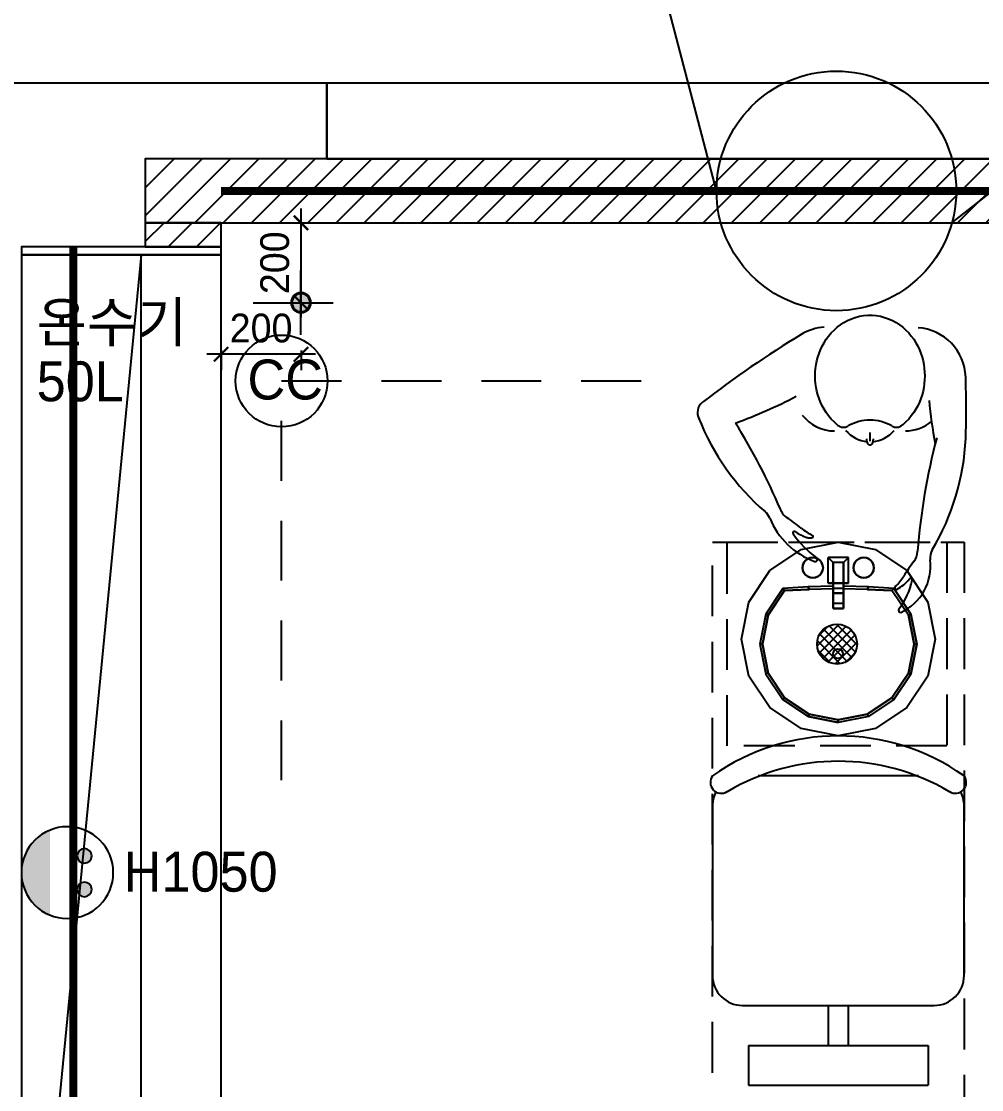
# Model space of a CAD drawing. Header units: millimetres. Extents: x 166504 to 219682, y 69800 to 112988.
# Drawn here: x 195938 to 198342, y 87714 to 90390 of the extents above; entities that cross this region are included whole.
import ezdxf
from ezdxf.enums import TextEntityAlignment as Align

# ---------------------------------------------------------------- set-up
doc = ezdxf.new("R2010")
doc.units = ezdxf.units.MM
doc.header["$LTSCALE"] = 100
doc.header["$PDMODE"] = 3
doc.linetypes.add('HID', pattern=[2.5, 1.5, -1])
doc.linetypes.add('HIDDENX2', pattern=[19.05, 12.7, -6.35])
doc.layers.get('DEFPOINTS').update_dxf_attribs({"color": 248})
for name, color, linetype in [('07-DIM WAL', 5, 'Continuous'), ('3.기호.계단선', 30, 'Continuous'), ('6FUR', 6, 'Continuous'), ('BLOCK', 6, 'Continuous'), ('C-WALL1', 2, 'Continuous'), ('C-WIN', 4, 'Continuous'), ('FUR1', 6, 'Continuous'), ('H', 7, 'Continuous'), ('RC-LIGHT', 7, 'Continuous'), ('WAL NEW', 3, 'Continuous'), ('설비', 140, 'Continuous')]:
    doc.layers.add(name, color=color, linetype=linetype)
doc.styles.add('YOURNAME', font='HY울릉도M.TTF')
doc.styles.add('코레일둥고', font='Korail_Round_Gothic_Medium.ttf')
doc.dimstyles.new('YOURNAME-40', dxfattribs={"dimscale": 40, "dimtxt": 1.8, "dimasz": 0.9, "dimexe": 1, "dimexo": 3, "dimgap": 0.7, "dimtad": 1, "dimdec": 0, "dimzin": 0, "dimdsep": 46, "dimtxsty": 'YOURNAME', "dimblk": 'ARCHTICK', "dimcen": 0, "dimclrd": 1, "dimclre": 1, "dimclrt": 7, "dimadec": 0, "dimazin": 0, "dimtfac": 1, "dimtdec": 0, "dimtix": 1, "dimtmove": 2, "dimatfit": 3, "dimldrblk": 'ARCHTICK', "dimfxl": 1, "dimtolj": 1, "dimtzin": 0, "dimarcsym": 0})

# ---------------------------------------------------------------- blocks, each defined once
blk = doc.blocks.new('VUDAUSEH')
at = {"layer": 'C-WALL1'}
for points in [[(165848.9, 112386.1), (164883.9, 112386.1), (164883.9, 108631.1)], [(165848.9, 112381.1), (165848.9, 112196.1), (165393.9, 112196.1), (165393.9, 111976.1), (165083.9, 111976.1), (165083.9, 108631.1), (164883.9, 108631.1), (165083.9, 108631.1)], [(165848.9, 112196.1), (165848.9, 112386.1)], [(165848.9, 112386.1), (165848.9, 112196.1)]]:
    blk.add_lwpolyline(points, dxfattribs=at)
at = {"layer": 'C-WIN'}
blk.add_lwpolyline([(165848.9, 112196.1), (169880.9, 112196.1), (169880.9, 112386.1), (165848.9, 112386.1)], close=True, dxfattribs=at)
blk = doc.blocks.new('CJSWJDHE')
at = {"layer": 'FUR1', "transparency": 33554687}
h = blk.add_hatch(dxfattribs=at)
h.set_pattern_fill('_USER', color=3, scale=50, angle=45, pattern_type=0)
h.set_pattern_definition([(45, (25800, 0), (-35.355339, 35.355339), [])])
h.paths.add_polyline_path([(196438.4, 89825.3), (196438.4, 89885.3), (196248.4, 89885.3), (196248.4, 89825.3)])
h.paths.add_polyline_path([(197703.7, 90185), (197973.1, 90185), (197973.1, 90038.1), (197703.7, 90038.1)], flags=9)
h = blk.add_hatch(dxfattribs=at)
h.set_pattern_fill('_USER', color=3, scale=50, angle=45, pattern_type=0)
h.set_pattern_definition([(45, (26160, 0), (-35.355339, 35.355339), [])])
h.paths.add_polyline_path([(196248.4, 89885.3), (201035.4, 89885.3), (201035.4, 90045.3), (196248.4, 90045.3)])
at = {"layer": '3.기호.계단선', "color": 8, "linetype": 'Continuous'}
for p, q in [((197930.8, 88825.5), (197985.3, 88879.9)), ((198030, 88829.1), (197979.2, 88879.9)), ((197935.6, 88807.9), (198002.4, 88874.7)), ((197935.6, 88852.8), (197957.1, 88874.2)), ((198004.7, 88787.1), (197936.8, 88854.9)), ((197945.2, 88795), (198015.5, 88865.3)), ((198017.3, 88796.9), (197947, 88867.2)), ((198025.9, 88810.8), (197960.6, 88876.1)), ((197988.1, 88781.1), (197931.1, 88838.1)), ((197958.4, 88785.7), (198024.9, 88852.3)), ((197975.8, 88780.7), (198029.7, 88834.6)), ((197963.6, 88783.3), (197933.6, 88813.3)), ((198004.7, 88787.1), (198024.1, 88806.5))]:
    blk.add_line(p, q, dxfattribs=at)
at = {"layer": '3.기호.계단선', "color": 8}
blk.add_circle((197980.2, 88830.3), 50, dxfattribs=at)
at = {"layer": 'BLOCK', "color": 8}
for p, q in [((197980.3, 89623.7), (197988.5, 89630)), ((197988.5, 89630), (197997.2, 89635.7)), ((197997.2, 89635.7), (198006.4, 89640.7)), ((198006.4, 89640.7), (198016, 89645.1)), ((198016, 89645.1), (198026, 89648.6)), ((198026, 89648.6), (198036.2, 89651.3)), ((198036.2, 89651.3), (198046.7, 89653.1)), ((198046.7, 89653.1), (198057.3, 89654)), ((198057.3, 89654), (198067.9, 89654)), ((198067.9, 89654), (198078.5, 89653.1)), ((198078.5, 89653.1), (198089, 89651.3)), ((198089, 89651.3), (198099.2, 89648.6)), ((198099.2, 89648.6), (198109.2, 89645.1)), ((198109.2, 89645.1), (198118.8, 89640.8)), ((198118.8, 89640.8), (198128, 89635.7)), ((198128, 89635.7), (198136.7, 89630)), ((198136.7, 89630), (198144.9, 89623.7)), ((197959.1, 89601.7), (197965.6, 89609.5)), ((197965.6, 89609.5), (197972.7, 89616.8)), ((197972.7, 89616.8), (197980.3, 89623.7)), ((198144.9, 89623.7), (198152.5, 89616.8)), ((198152.5, 89616.8), (198159.6, 89609.5)), ((198159.6, 89609.5), (198166.1, 89601.7)), ((197938.9, 89567.5), (197943, 89576.4)), ((197943, 89576.4), (197947.8, 89585.1)), ((197947.8, 89585.1), (197953.1, 89593.6)), ((197953.1, 89593.6), (197959.1, 89601.7)), ((198166.1, 89601.7), (198172.1, 89593.6)), ((198172.1, 89593.6), (198177.4, 89585.1)), ((198177.4, 89585.1), (198182.2, 89576.4)), ((198182.2, 89576.4), (198186.3, 89567.5)), ((197929.8, 89539.8), (197932.3, 89549.2)), ((197932.3, 89549.2), (197935.3, 89558.4)), ((197935.3, 89558.4), (197938.9, 89567.5)), ((198186.3, 89567.5), (198189.9, 89558.4)), ((198189.9, 89558.4), (198193, 89549.2)), ((198193, 89549.2), (198195.4, 89539.8)), ((197926.5, 89520.8), (197927.9, 89530.3)), ((197927.9, 89530.3), (197929.8, 89539.8)), ((198195.4, 89539.8), (198197.3, 89530.4)), ((198197.3, 89530.4), (198198.7, 89520.8)), ((197925.4, 89501.7), (197925.7, 89511.3)), ((197925.7, 89492.1), (197925.4, 89501.7)), ((197925.7, 89511.3), (197926.5, 89520.8)), ((198198.7, 89520.8), (198199.5, 89511.3)), ((198199.5, 89511.3), (198199.8, 89501.7)), ((198199.8, 89501.7), (198199.5, 89492.1)), ((197926.5, 89482.6), (197925.7, 89492.1)), ((197927.9, 89473.1), (197926.5, 89482.6)), ((197929.8, 89463.6), (197927.9, 89473.1)), ((198197.3, 89473.1), (198195.4, 89463.6)), ((198198.7, 89482.6), (198197.3, 89473.1)), ((198199.5, 89492.1), (198198.7, 89482.6)), ((197932.3, 89454.3), (197929.8, 89463.6)), ((197935.3, 89445), (197932.3, 89454.3)), ((197938.9, 89435.9), (197935.3, 89445)), ((198189.9, 89445), (198186.3, 89435.9)), ((198193, 89454.3), (198189.9, 89445)), ((198195.4, 89463.6), (198193, 89454.3)), ((197943, 89427), (197938.9, 89435.9)), ((197947.8, 89418.3), (197943, 89427)), ((197953.1, 89409.9), (197947.8, 89418.3)), ((198177.4, 89418.3), (198172.1, 89409.9)), ((198182.2, 89427), (198177.4, 89418.3)), ((198186.3, 89435.9), (198182.2, 89427)), ((197959.1, 89401.7), (197953.1, 89409.9)), ((197965.6, 89394), (197959.1, 89401.7)), ((197972.7, 89386.6), (197965.6, 89394)), ((198159.6, 89394), (198152.5, 89386.6)), ((198166.1, 89401.7), (198159.6, 89394)), ((198172.1, 89409.9), (198166.1, 89401.7)), ((197980.3, 89379.8), (197972.7, 89386.6)), ((197981.7, 89378.7), (197980.3, 89379.8)), ((198144.9, 89379.8), (198143.5, 89378.7)), ((198152.5, 89386.6), (198144.9, 89379.8)), ((198054.5, 89343.9), (198054.4, 89344.1)), ((198054.6, 89343), (198054.5, 89343.9)), ((198054.8, 89341.9), (198054.6, 89343)), ((198055, 89340.7), (198054.8, 89341.9)), ((198055.2, 89339.4), (198055, 89340.7)), ((198055.6, 89338), (198055.2, 89339.4)), ((198056, 89336.5), (198055.6, 89338)), ((198056.6, 89334.8), (198056, 89336.5)), ((198057.4, 89333), (198056.6, 89334.8)), ((198062.6, 89360), (198062.6, 89338.8)), ((198068.6, 89334.8), (198067.8, 89333)), ((198069.2, 89336.5), (198068.6, 89334.8)), ((198069.6, 89338), (198069.2, 89336.5)), ((198070, 89339.4), (198069.6, 89338)), ((198070.2, 89340.7), (198070, 89339.4)), ((198070.4, 89341.9), (198070.2, 89340.7)), ((198070.6, 89343), (198070.4, 89341.9)), ((198070.7, 89343.9), (198070.6, 89343)), ((198070.8, 89344.1), (198070.7, 89343.9)), ((198058.4, 89331.2), (198057.4, 89333)), ((198059.6, 89329.7), (198058.4, 89331.2)), ((198061, 89328.6), (198059.6, 89329.7)), ((198062.6, 89328.2), (198061, 89328.6)), ((198064.2, 89328.6), (198062.6, 89328.2)), ((198065.6, 89329.7), (198064.2, 89328.6)), ((198066.9, 89331.2), (198065.6, 89329.7)), ((198067.8, 89333), (198066.9, 89331.2)), ((197889.9, 89103.3), (197889.2, 89103.7)), ((197890.7, 89102.7), (197889.9, 89103.3)), ((197891.4, 89102.3), (197890.7, 89102.7)), ((197892.1, 89101.9), (197891.4, 89102.3)), ((197892.8, 89101.5), (197892.1, 89101.9)), ((197893.4, 89101.1), (197892.8, 89101.5)), ((197894, 89100.8), (197893.4, 89101.1)), ((197894.5, 89100.5), (197894, 89100.8)), ((197895.1, 89100.2), (197894.5, 89100.5)), ((197895.6, 89100), (197895.1, 89100.2)), ((197896.2, 89099.7), (197895.6, 89100)), ((197896.7, 89099.5), (197896.2, 89099.7)), ((197897.2, 89099.2), (197896.7, 89099.5)), ((197897.7, 89099), (197897.2, 89099.2)), ((197898.3, 89098.8), (197897.7, 89099)), ((197898.8, 89098.5), (197898.3, 89098.8)), ((197899.4, 89098.3), (197898.8, 89098.5)), ((197899.9, 89098.1), (197899.4, 89098.3)), ((197900.5, 89097.9), (197899.9, 89098.1)), ((197901.2, 89097.6), (197900.5, 89097.9)), ((197901.8, 89097.4), (197901.2, 89097.6)), ((197902.6, 89097.2), (197901.8, 89097.4)), ((197903.3, 89096.9), (197902.6, 89097.2)), ((197904.2, 89096.7), (197903.3, 89096.9)), ((197905.1, 89096.4), (197904.2, 89096.7)), ((197906.1, 89096.2), (197905.1, 89096.4)), ((197907.2, 89095.9), (197906.1, 89096.2)), ((197908.5, 89095.7), (197907.2, 89095.9)), ((197909.9, 89095.5), (197908.5, 89095.7)), ((197911.5, 89095.3), (197909.9, 89095.5)), ((197913.1, 89095.3), (197911.5, 89095.3)), ((197914.9, 89095.4), (197913.1, 89095.3)), ((197916.6, 89095.8), (197914.9, 89095.4)), ((197918.2, 89096.4), (197916.6, 89095.8)), ((197919.4, 89097.5), (197918.2, 89096.4)), ((197919.3, 89102.2), (197919.4, 89101.9)), ((197919.4, 89101.9), (197919.9, 89100.3)), ((197920, 89098.8), (197919.4, 89097.5)), ((197919.9, 89100.3), (197920, 89098.8))]:
    blk.add_line(p, q, dxfattribs=at)
for centre, radius, start, end in [((199243.9, 87371.1), 2612.4, 121.197, 127.778), ((197957, 89496.2), 128, 93.9136, 121.197), ((198174.3, 89494.9), 128, 1.7628, 86.0417), ((195691.1, 89418.5), 2612.4, 358.3846, 1.7629), ((197280.4, 90604.8), 1299.7, 290.061, 297.3885), ((197663.6, 89409.9), 32.8, 128.9519, 208.4815), ((199504.4, 89565.2), 1299.7, 185.496, 190.3366), ((198193.1, 89616.8), 601.2, 201.4551, 229.2778), ((197974, 89466.5), 102.4, 217.8125, 270), ((198062.6, 89283.3), 108, 59.6633, 120.3367), ((196352.7, 88532.9), 1615.8, 23.1617, 31.7843), ((197996.5, 89396.3), 23, 230.2128, 300.3372), ((198065.8, 89422.3), 85.7, 221.5632, 263.3252), ((198059.4, 89422.3), 85.7, 276.6748, 318.4368), ((198128.8, 89396.3), 23, 239.6628, 309.7872), ((198151.3, 89466.5), 102.4, 270, 309.8664), ((199792.6, 88936.8), 1615.8, 165.2949, 175.5251), ((197701.9, 89373.9), 601.2, 329.2453, 357.2321), ((197775.1, 89131.2), 39.4, 21.9488, 49.2771), ((197875.7, 89180.6), 39.4, 198.0061, 238.8089), ((197989.4, 89217.6), 191.6, 201.9493, 250.0868), ((197612.4, 88784.8), 436, 50.3468, 56.1486), ((197977.8, 89225.6), 136.5, 230.3476, 244.6614), ((197873.3, 89108.8), 3.84, 54.3595, 214.7007), ((198078.2, 89250.7), 253.1, 214.7018, 233.7393), ((197932.8, 89191.8), 98.3, 234.3595, 243.6911), ((197925.9, 89042.2), 5.11, 250.0864, 58.9876), ((198086.6, 89025.5), 127.7, 294.5802, 7.1254), ((198142.3, 89062.4), 39.4, 319.8789, 0.6815), ((198252.5, 89046.3), 39.4, 149.2451, 187.1255), ((198518.5, 88771.8), 436, 142.5382, 148.34), ((198031.2, 89072.3), 136.5, 314.0255, 328.3394), ((198084.6, 89054.7), 98.3, 297.8904, 321.4698), ((198002.8, 89023.2), 168.7, 321.6226, 348.7345), ((198164.6, 88991.1), 3.84, 349.9987, 141.4699), ((198128.4, 88971), 3.9, 125.7862, 305.7874), ((198139.6, 88915), 5.67, 143.2012, 271.2223)]:
    blk.add_arc(centre, radius, start, end, dxfattribs=at)
at = {"layer": 'FUR1', "color": 8}
for p, q in [((196238.4, 89805.3), (195938.4, 86710.3)), ((197811.9, 89014.3), (197890.6, 89066.9)), ((197890.6, 89066.9), (197983.4, 89085.3)), ((197983.4, 89085.3), (198076.2, 89066.9)), ((198076.2, 89066.9), (198154.8, 89014.3)), ((197901.5, 89039.5), (197906.8, 89043.6)), ((197906.8, 89043.6), (197901.5, 89039.5)), ((197901.5, 89039.5), (197906.8, 89043.6)), ((197906.8, 89043.6), (197901.5, 89039.5)), ((197906.8, 89043.6), (197913, 89046.2)), ((197913, 89046.2), (197906.8, 89043.6)), ((197906.8, 89043.6), (197913, 89046.2)), ((197913, 89046.2), (197906.8, 89043.6)), ((197906.8, 89043.6), (197906.8, 89043.6)), ((197906.8, 89043.6), (197906.8, 89043.6)), ((197913, 89046.2), (197919.6, 89047)), ((197919.6, 89047), (197913, 89046.2)), ((197913, 89046.2), (197919.6, 89047)), ((197919.6, 89047), (197913, 89046.2)), ((197913, 89046.2), (197913, 89046.2)), ((197913, 89046.2), (197913, 89046.2)), ((197919.6, 89047), (197919.6, 89047)), ((197919.6, 89047), (197926.1, 89046.2)), ((197919.6, 89047), (197919.6, 89047)), ((197926.1, 89046.2), (197919.6, 89047)), ((197919.6, 89047), (197926.1, 89046.2)), ((197926.1, 89046.2), (197919.6, 89047)), ((197926.1, 89046.2), (197926.1, 89046.2)), ((197926.1, 89046.2), (197932.3, 89043.6)), ((197926.1, 89046.2), (197926.1, 89046.2)), ((197932.3, 89043.6), (197926.1, 89046.2)), ((197926.1, 89046.2), (197932.3, 89043.6)), ((197932.3, 89043.6), (197926.1, 89046.2)), ((197932.3, 89043.6), (197932.3, 89043.6)), ((197932.3, 89043.6), (197937.6, 89039.5)), ((197932.3, 89043.6), (197932.3, 89043.6)), ((197937.6, 89039.5), (197932.3, 89043.6)), ((197932.3, 89043.6), (197937.6, 89039.5)), ((197937.6, 89039.5), (197932.3, 89043.6)), ((197970.6, 89034.3), (197957.8, 89047)), ((198008.9, 89047), (197957.8, 89047)), ((197957.8, 88983.2), (197957.8, 89047)), ((197970.6, 89034.3), (197957.8, 89047)), ((197996.1, 89034.3), (198008.9, 89047)), ((197996.1, 89034.3), (198008.9, 89047)), ((198008.9, 88983.2), (198008.9, 89047)), ((198029.1, 89039.5), (198034.5, 89043.6)), ((198034.5, 89043.6), (198029.1, 89039.5)), ((198029.1, 89039.5), (198034.5, 89043.6)), ((198034.5, 89043.6), (198029.1, 89039.5)), ((198034.5, 89043.6), (198040.6, 89046.2)), ((198040.6, 89046.2), (198034.5, 89043.6)), ((198034.5, 89043.6), (198040.6, 89046.2)), ((198040.6, 89046.2), (198034.5, 89043.6)), ((198034.5, 89043.6), (198034.5, 89043.6)), ((198034.5, 89043.6), (198034.5, 89043.6)), ((198040.6, 89046.2), (198047.2, 89047)), ((198047.2, 89047), (198040.6, 89046.2)), ((198040.6, 89046.2), (198047.2, 89047)), ((198047.2, 89047), (198040.6, 89046.2)), ((198040.6, 89046.2), (198040.6, 89046.2)), ((198040.6, 89046.2), (198040.6, 89046.2)), ((198047.2, 89047), (198047.2, 89047)), ((198047.2, 89047), (198053.8, 89046.2)), ((198047.2, 89047), (198047.2, 89047)), ((198053.8, 89046.2), (198047.2, 89047)), ((198047.2, 89047), (198053.8, 89046.2)), ((198053.8, 89046.2), (198047.2, 89047)), ((198053.8, 89046.2), (198053.8, 89046.2)), ((198053.8, 89046.2), (198059.9, 89043.6)), ((198053.8, 89046.2), (198053.8, 89046.2)), ((198059.9, 89043.6), (198053.8, 89046.2)), ((198053.8, 89046.2), (198059.9, 89043.6)), ((198059.9, 89043.6), (198053.8, 89046.2)), ((198059.9, 89043.6), (198059.9, 89043.6)), ((198059.9, 89043.6), (198065.2, 89039.5)), ((198059.9, 89043.6), (198059.9, 89043.6)), ((198065.2, 89039.5), (198059.9, 89043.6)), ((198059.9, 89043.6), (198065.2, 89039.5)), ((198065.2, 89039.5), (198059.9, 89043.6)), ((197759.3, 88935.6), (197811.9, 89014.3)), ((197894, 89021.5), (197894.9, 89028.1)), ((197894.9, 89028.1), (197894, 89021.5)), ((197894, 89021.5), (197894.9, 89028.1)), ((197894.9, 89028.1), (197894, 89021.5)), ((197894.9, 89014.9), (197894, 89021.5)), ((197894, 89021.5), (197894, 89021.5)), ((197894, 89021.5), (197894.9, 89014.9)), ((197894.9, 89014.9), (197894, 89021.5)), ((197894, 89021.5), (197894.9, 89014.9)), ((197894, 89021.5), (197894, 89021.5)), ((197894.9, 89028.1), (197897.5, 89034.3)), ((197897.5, 89034.3), (197894.9, 89028.1)), ((197894.9, 89028.1), (197897.5, 89034.3)), ((197897.5, 89034.3), (197894.9, 89028.1)), ((197894.9, 89028.1), (197894.9, 89028.1)), ((197894.9, 89028.1), (197894.9, 89028.1)), ((197897.5, 89008.7), (197894.9, 89014.9)), ((197894.9, 89014.9), (197894.9, 89014.9)), ((197894.9, 89014.9), (197897.5, 89008.7)), ((197897.5, 89008.7), (197894.9, 89014.9)), ((197894.9, 89014.9), (197897.5, 89008.7)), ((197894.9, 89014.9), (197894.9, 89014.9)), ((197897.5, 89034.3), (197901.5, 89039.5)), ((197901.5, 89039.5), (197897.5, 89034.3)), ((197897.5, 89034.3), (197901.5, 89039.5)), ((197901.5, 89039.5), (197897.5, 89034.3)), ((197897.5, 89034.3), (197897.5, 89034.3)), ((197897.5, 89034.3), (197897.5, 89034.3)), ((197901.5, 89039.5), (197901.5, 89039.5)), ((197901.5, 89039.5), (197901.5, 89039.5)), ((197937.6, 89039.5), (197937.6, 89039.5)), ((197937.6, 89039.5), (197941.7, 89034.3)), ((197937.6, 89039.5), (197937.6, 89039.5)), ((197941.7, 89034.3), (197937.6, 89039.5)), ((197937.6, 89039.5), (197941.7, 89034.3)), ((197941.7, 89034.3), (197937.6, 89039.5)), ((197941.7, 89034.3), (197941.7, 89034.3)), ((197941.7, 89034.3), (197944.2, 89028.1)), ((197941.7, 89034.3), (197941.7, 89034.3)), ((197944.2, 89028.1), (197941.7, 89034.3)), ((197941.7, 89034.3), (197944.2, 89028.1)), ((197944.2, 89028.1), (197941.7, 89034.3)), ((197944.2, 89014.9), (197941.7, 89008.7)), ((197941.7, 89008.7), (197944.2, 89014.9)), ((197944.2, 89014.9), (197941.7, 89008.7)), ((197941.7, 89008.7), (197944.2, 89014.9)), ((197944.2, 89028.1), (197944.2, 89028.1)), ((197944.2, 89028.1), (197945.1, 89021.5)), ((197944.2, 89028.1), (197944.2, 89028.1)), ((197945.1, 89021.5), (197944.2, 89028.1)), ((197944.2, 89028.1), (197945.1, 89021.5)), ((197945.1, 89021.5), (197944.2, 89028.1)), ((197945.1, 89021.5), (197944.2, 89014.9)), ((197944.2, 89014.9), (197945.1, 89021.5)), ((197945.1, 89021.5), (197944.2, 89014.9)), ((197944.2, 89014.9), (197945.1, 89021.5)), ((197944.2, 89014.9), (197944.2, 89014.9)), ((197944.2, 89014.9), (197944.2, 89014.9)), ((197945.1, 89021.5), (197945.1, 89021.5)), ((197945.1, 89021.5), (197945.1, 89021.5)), ((197970.6, 89034.3), (197970.6, 88970.5)), ((197996.1, 89034.3), (197970.6, 89034.3)), ((197996.1, 89034.3), (197970.6, 89034.3)), ((197970.6, 89034.3), (197970.6, 88983.2)), ((197970.6, 88970.5), (197970.6, 89034.3)), ((197970.6, 89034.3), (197970.6, 88983.2)), ((197996.1, 88970.5), (197996.1, 89034.3)), ((197996.1, 89034.3), (197996.1, 88983.2)), ((197996.1, 89034.3), (197996.1, 88983.2)), ((197996.1, 88970.5), (197996.1, 89034.3)), ((198021.7, 89021.5), (198022.6, 89028.1)), ((198022.6, 89028.1), (198021.7, 89021.5)), ((198021.7, 89021.5), (198022.6, 89028.1)), ((198022.6, 89028.1), (198021.7, 89021.5)), ((198022.6, 89014.9), (198021.7, 89021.5)), ((198021.7, 89021.5), (198021.7, 89021.5)), ((198021.7, 89021.5), (198022.6, 89014.9)), ((198022.6, 89014.9), (198021.7, 89021.5)), ((198021.7, 89021.5), (198022.6, 89014.9)), ((198021.7, 89021.5), (198021.7, 89021.5)), ((198022.6, 89028.1), (198025.1, 89034.3)), ((198025.1, 89034.3), (198022.6, 89028.1)), ((198022.6, 89028.1), (198025.1, 89034.3)), ((198025.1, 89034.3), (198022.6, 89028.1)), ((198022.6, 89028.1), (198022.6, 89028.1)), ((198022.6, 89028.1), (198022.6, 89028.1)), ((198025.1, 89008.7), (198022.6, 89014.9)), ((198022.6, 89014.9), (198022.6, 89014.9)), ((198022.6, 89014.9), (198025.1, 89008.7)), ((198025.1, 89008.7), (198022.6, 89014.9)), ((198022.6, 89014.9), (198025.1, 89008.7)), ((198022.6, 89014.9), (198022.6, 89014.9)), ((198025.1, 89034.3), (198029.1, 89039.5)), ((198029.1, 89039.5), (198025.1, 89034.3)), ((198025.1, 89034.3), (198029.1, 89039.5)), ((198029.1, 89039.5), (198025.1, 89034.3)), ((198025.1, 89034.3), (198025.1, 89034.3)), ((198025.1, 89034.3), (198025.1, 89034.3)), ((198029.1, 89039.5), (198029.1, 89039.5)), ((198029.1, 89039.5), (198029.1, 89039.5)), ((198065.2, 89039.5), (198065.2, 89039.5)), ((198065.2, 89039.5), (198069.3, 89034.3)), ((198065.2, 89039.5), (198065.2, 89039.5)), ((198069.3, 89034.3), (198065.2, 89039.5)), ((198065.2, 89039.5), (198069.3, 89034.3)), ((198069.3, 89034.3), (198065.2, 89039.5)), ((198069.3, 89034.3), (198069.3, 89034.3)), ((198069.3, 89034.3), (198071.8, 89028.1)), ((198069.3, 89034.3), (198069.3, 89034.3)), ((198071.8, 89028.1), (198069.3, 89034.3)), ((198069.3, 89034.3), (198071.8, 89028.1)), ((198071.8, 89028.1), (198069.3, 89034.3)), ((198071.8, 89014.9), (198069.3, 89008.7)), ((198069.3, 89008.7), (198071.8, 89014.9)), ((198071.8, 89014.9), (198069.3, 89008.7)), ((198069.3, 89008.7), (198071.8, 89014.9)), ((198071.8, 89028.1), (198071.8, 89028.1)), ((198071.8, 89028.1), (198072.7, 89021.5)), ((198071.8, 89028.1), (198071.8, 89028.1)), ((198072.7, 89021.5), (198071.8, 89028.1)), ((198071.8, 89028.1), (198072.7, 89021.5)), ((198072.7, 89021.5), (198071.8, 89028.1)), ((198072.7, 89021.5), (198071.8, 89014.9)), ((198071.8, 89014.9), (198072.7, 89021.5)), ((198072.7, 89021.5), (198071.8, 89014.9)), ((198071.8, 89014.9), (198072.7, 89021.5)), ((198071.8, 89014.9), (198071.8, 89014.9)), ((198071.8, 89014.9), (198071.8, 89014.9)), ((198072.7, 89021.5), (198072.7, 89021.5)), ((198072.7, 89021.5), (198072.7, 89021.5)), ((198154.8, 89014.3), (198207.4, 88935.6)), ((197901.5, 89003.5), (197897.5, 89008.7)), ((197897.5, 89008.7), (197897.5, 89008.7)), ((197897.5, 89008.7), (197901.5, 89003.5)), ((197901.5, 89003.5), (197897.5, 89008.7)), ((197897.5, 89008.7), (197901.5, 89003.5)), ((197897.5, 89008.7), (197897.5, 89008.7)), ((197906.8, 88999.4), (197901.5, 89003.5)), ((197901.5, 89003.5), (197901.5, 89003.5)), ((197901.5, 89003.5), (197906.8, 88999.4)), ((197906.8, 88999.4), (197901.5, 89003.5)), ((197901.5, 89003.5), (197906.8, 88999.4)), ((197901.5, 89003.5), (197901.5, 89003.5)), ((197913, 88996.9), (197906.8, 88999.4)), ((197906.8, 88999.4), (197906.8, 88999.4)), ((197906.8, 88999.4), (197913, 88996.9)), ((197913, 88996.9), (197906.8, 88999.4)), ((197906.8, 88999.4), (197913, 88996.9)), ((197906.8, 88999.4), (197906.8, 88999.4)), ((197919.6, 88996), (197913, 88996.9)), ((197913, 88996.9), (197913, 88996.9)), ((197913, 88996.9), (197919.6, 88996)), ((197919.6, 88996), (197913, 88996.9)), ((197913, 88996.9), (197919.6, 88996)), ((197913, 88996.9), (197913, 88996.9)), ((197926.1, 88996.9), (197919.6, 88996)), ((197926.1, 88996.9), (197919.6, 88996)), ((197919.6, 88996), (197926.1, 88996.9)), ((197926.1, 88996.9), (197919.6, 88996)), ((197919.6, 88996), (197919.6, 88996)), ((197919.6, 88996), (197919.6, 88996)), ((197932.3, 88999.4), (197926.1, 88996.9)), ((197926.1, 88996.9), (197932.3, 88999.4)), ((197932.3, 88999.4), (197926.1, 88996.9)), ((197926.1, 88996.9), (197932.3, 88999.4)), ((197926.1, 88996.9), (197926.1, 88996.9)), ((197926.1, 88996.9), (197926.1, 88996.9)), ((197937.6, 89003.5), (197932.3, 88999.4)), ((197932.3, 88999.4), (197937.6, 89003.5)), ((197937.6, 89003.5), (197932.3, 88999.4)), ((197932.3, 88999.4), (197937.6, 89003.5)), ((197932.3, 88999.4), (197932.3, 88999.4)), ((197932.3, 88999.4), (197932.3, 88999.4)), ((197941.7, 89008.7), (197937.6, 89003.5)), ((197937.6, 89003.5), (197941.7, 89008.7)), ((197941.7, 89008.7), (197937.6, 89003.5)), ((197937.6, 89003.5), (197941.7, 89008.7)), ((197937.6, 89003.5), (197937.6, 89003.5)), ((197937.6, 89003.5), (197937.6, 89003.5)), ((197941.7, 89008.7), (197941.7, 89008.7)), ((197941.7, 89008.7), (197941.7, 89008.7)), ((198029.1, 89003.5), (198025.1, 89008.7)), ((198025.1, 89008.7), (198025.1, 89008.7)), ((198025.1, 89008.7), (198029.1, 89003.5)), ((198029.1, 89003.5), (198025.1, 89008.7)), ((198025.1, 89008.7), (198029.1, 89003.5)), ((198025.1, 89008.7), (198025.1, 89008.7)), ((198034.5, 88999.4), (198029.1, 89003.5)), ((198029.1, 89003.5), (198029.1, 89003.5)), ((198029.1, 89003.5), (198034.5, 88999.4)), ((198034.5, 88999.4), (198029.1, 89003.5)), ((198029.1, 89003.5), (198034.5, 88999.4)), ((198029.1, 89003.5), (198029.1, 89003.5)), ((198040.6, 88996.9), (198034.5, 88999.4)), ((198034.5, 88999.4), (198034.5, 88999.4)), ((198034.5, 88999.4), (198040.6, 88996.9)), ((198040.6, 88996.9), (198034.5, 88999.4)), ((198034.5, 88999.4), (198040.6, 88996.9)), ((198034.5, 88999.4), (198034.5, 88999.4)), ((198047.2, 88996), (198040.6, 88996.9)), ((198040.6, 88996.9), (198040.6, 88996.9)), ((198040.6, 88996.9), (198047.2, 88996)), ((198047.2, 88996), (198040.6, 88996.9)), ((198040.6, 88996.9), (198047.2, 88996)), ((198040.6, 88996.9), (198040.6, 88996.9)), ((198053.8, 88996.9), (198047.2, 88996)), ((198047.2, 88996), (198053.8, 88996.9)), ((198053.8, 88996.9), (198047.2, 88996)), ((198047.2, 88996), (198053.8, 88996.9)), ((198047.2, 88996), (198047.2, 88996)), ((198047.2, 88996), (198047.2, 88996)), ((198059.9, 88999.4), (198053.8, 88996.9)), ((198053.8, 88996.9), (198059.9, 88999.4)), ((198059.9, 88999.4), (198053.8, 88996.9)), ((198053.8, 88996.9), (198059.9, 88999.4)), ((198053.8, 88996.9), (198053.8, 88996.9)), ((198053.8, 88996.9), (198053.8, 88996.9)), ((198065.2, 89003.5), (198059.9, 88999.4)), ((198059.9, 88999.4), (198065.2, 89003.5)), ((198065.2, 89003.5), (198059.9, 88999.4)), ((198059.9, 88999.4), (198065.2, 89003.5)), ((198059.9, 88999.4), (198059.9, 88999.4)), ((198059.9, 88999.4), (198059.9, 88999.4)), ((198069.3, 89008.7), (198065.2, 89003.5)), ((198065.2, 89003.5), (198069.3, 89008.7)), ((198069.3, 89008.7), (198065.2, 89003.5)), ((198065.2, 89003.5), (198069.3, 89008.7)), ((198065.2, 89003.5), (198065.2, 89003.5)), ((198065.2, 89003.5), (198065.2, 89003.5)), ((198069.3, 89008.7), (198069.3, 89008.7)), ((198069.3, 89008.7), (198069.3, 89008.7)), ((197844.4, 88969.1), (197801.8, 88905.3)), ((197844.4, 88969.1), (197801.8, 88905.3)), ((197808, 88902.7), (197849.1, 88964.3)), ((197849.1, 88964.3), (197808, 88902.7)), ((197908.2, 88973.4), (197844.4, 88969.1)), ((197908.2, 88973.4), (197844.4, 88969.1)), ((197844.4, 88969.1), (197849.1, 88964.3)), ((197849.1, 88964.3), (197844.4, 88969.1)), ((197849.1, 88964.3), (197910.7, 88967.2)), ((197910.7, 88967.2), (197849.1, 88964.3)), ((197970.6, 88975.2), (197908.2, 88973.4)), ((197908.2, 88973.4), (197910.7, 88967.2)), ((197910.7, 88967.2), (197908.2, 88973.4)), ((197970.6, 88968.6), (197910.7, 88967.2)), ((197970.6, 88983.2), (197957.8, 88983.2)), ((198008.9, 88983.2), (197957.8, 88983.2)), ((197957.8, 88983.2), (197970.6, 88983.2)), ((197996.1, 88983.2), (197970.6, 88983.2)), ((197970.6, 88983.2), (197970.6, 88957.7)), ((197970.6, 88983.2), (197996.1, 88983.2)), ((197970.6, 88983.2), (197970.6, 88957.7)), ((197970.6, 88932.2), (197970.6, 88970.5)), ((197970.6, 88970.5), (197996.1, 88970.5)), ((197970.6, 88970.5), (197996.1, 88970.5)), ((197970.6, 88957.7), (197970.6, 88970.5)), ((197970.6, 88970.5), (197970.6, 88932.2)), ((197970.6, 88957.7), (197970.6, 88970.5)), ((197996.1, 88983.2), (198008.9, 88983.2)), ((197996.1, 88957.7), (197996.1, 88983.2)), ((197996.1, 88983.2), (198008.9, 88983.2)), ((197996.1, 88983.2), (197996.1, 88957.7)), ((198058.6, 88973.4), (197996.1, 88975.2)), ((197996.1, 88970.5), (197996.1, 88932.2)), ((197996.1, 88957.7), (197996.1, 88970.5)), ((197996.1, 88970.5), (197996.1, 88932.2)), ((197996.1, 88957.7), (197996.1, 88970.5)), ((198056, 88967.2), (197996.1, 88968.6)), ((198056, 88967.2), (198058.6, 88973.4)), ((198058.6, 88973.4), (198056, 88967.2)), ((198056, 88967.2), (198117.7, 88964.3)), ((198117.7, 88964.3), (198056, 88967.2)), ((198122.4, 88969.1), (198058.6, 88973.4)), ((198122.4, 88969.1), (198058.6, 88973.4)), ((198117.7, 88964.3), (198122.4, 88969.1)), ((198122.4, 88969.1), (198117.7, 88964.3)), ((198158.8, 88902.7), (198117.7, 88964.3)), ((198158.8, 88902.7), (198117.7, 88964.3)), ((198122.4, 88969.1), (198165, 88905.3)), ((198122.4, 88969.1), (198165, 88905.3)), ((197740.9, 88842.8), (197759.3, 88935.6)), ((197970.6, 88919.4), (197970.6, 88957.7)), ((197996.1, 88957.7), (197970.6, 88957.7)), ((197970.6, 88919.4), (197970.6, 88957.7)), ((197970.6, 88957.7), (197996.1, 88957.7)), ((197996.1, 88957.7), (197996.1, 88919.4)), ((197996.1, 88919.4), (197996.1, 88957.7)), ((198207.4, 88935.6), (198225.8, 88842.8)), ((197996.1, 88932.2), (197970.6, 88932.2)), ((197970.6, 88932.2), (197970.6, 88919.4)), ((197996.1, 88932.2), (197970.6, 88932.2)), ((197970.6, 88932.2), (197970.6, 88919.4)), ((197996.1, 88919.4), (197970.6, 88919.4)), ((197970.6, 88919.4), (197996.1, 88919.4)), ((197996.1, 88919.4), (197996.1, 88932.2)), ((197996.1, 88932.2), (197996.1, 88919.4)), ((197801.8, 88905.3), (197786.9, 88830.1)), ((197801.8, 88905.3), (197786.9, 88830.1)), ((197793.5, 88830.1), (197808, 88902.7)), ((197808, 88902.7), (197793.5, 88830.1)), ((197801.8, 88905.3), (197808, 88902.7)), ((197808, 88902.7), (197801.8, 88905.3)), ((198158.8, 88902.7), (198165, 88905.3)), ((198158.8, 88902.7), (198165, 88905.3)), ((198173.3, 88830.1), (198158.8, 88902.7)), ((198158.8, 88902.7), (198173.3, 88830.1)), ((198179.9, 88830.1), (198165, 88905.3)), ((198165, 88905.3), (198179.9, 88830.1)), ((197759.3, 88750), (197740.9, 88842.8)), ((197786.9, 88830.1), (197801.8, 88754.9)), ((197793.5, 88830.1), (197786.9, 88830.1)), ((197786.9, 88830.1), (197801.8, 88754.9)), ((197793.5, 88830.1), (197786.9, 88830.1)), ((197808, 88757.4), (197793.5, 88830.1)), ((197793.5, 88830.1), (197808, 88757.4)), ((198158.8, 88757.4), (198173.3, 88830.1)), ((198173.3, 88830.1), (198158.8, 88757.4)), ((198165, 88754.9), (198179.9, 88830.1)), ((198179.9, 88830.1), (198165, 88754.9)), ((198173.3, 88830.1), (198179.9, 88830.1)), ((198173.3, 88830.1), (198179.9, 88830.1)), ((198225.8, 88842.8), (198207.4, 88750)), ((197811.9, 88671.4), (197759.3, 88750)), ((197808, 88757.4), (197801.8, 88754.9)), ((197808, 88757.4), (197801.8, 88754.9)), ((197801.8, 88754.9), (197844.4, 88691.1)), ((197801.8, 88754.9), (197844.4, 88691.1)), ((197849.1, 88695.8), (197808, 88757.4)), ((197808, 88757.4), (197849.1, 88695.8)), ((198117.7, 88695.8), (198158.8, 88757.4)), ((198158.8, 88757.4), (198117.7, 88695.8)), ((198165, 88754.9), (198122.4, 88691.1)), ((198122.4, 88691.1), (198165, 88754.9)), ((198207.4, 88750), (198154.8, 88671.4)), ((198165, 88754.9), (198158.8, 88757.4)), ((198158.8, 88757.4), (198165, 88754.9)), ((197849.1, 88695.8), (197844.4, 88691.1)), ((197844.4, 88691.1), (197849.1, 88695.8)), ((197910.7, 88654.6), (197849.1, 88695.8)), ((197849.1, 88695.8), (197910.7, 88654.6)), ((198056, 88654.6), (198117.7, 88695.8)), ((198117.7, 88695.8), (198056, 88654.6)), ((198117.7, 88695.8), (198122.4, 88691.1)), ((198122.4, 88691.1), (198117.7, 88695.8)), ((197890.6, 88618.8), (197811.9, 88671.4)), ((197908.2, 88648.5), (197844.4, 88691.1)), ((197844.4, 88691.1), (197908.2, 88648.5)), ((198122.4, 88691.1), (198058.6, 88648.5)), ((198122.4, 88691.1), (198058.6, 88648.5)), ((198154.8, 88671.4), (198076.2, 88618.8)), ((197908.2, 88648.5), (197910.7, 88654.6)), ((197910.7, 88654.6), (197908.2, 88648.5)), ((197983.4, 88633.5), (197908.2, 88648.5)), ((197908.2, 88648.5), (197983.4, 88633.5)), ((197983.4, 88640.2), (197910.7, 88654.6)), ((197910.7, 88654.6), (197983.4, 88640.2)), ((197983.4, 88640.2), (198056, 88654.6)), ((198056, 88654.6), (197983.4, 88640.2)), ((198058.6, 88648.5), (197983.4, 88633.5)), ((198058.6, 88648.5), (197983.4, 88633.5)), ((197983.4, 88633.5), (197983.4, 88640.2)), ((197983.4, 88633.5), (197983.4, 88640.2)), ((198058.6, 88648.5), (198056, 88654.6)), ((198056, 88654.6), (198058.6, 88648.5)), ((197983.4, 88600.3), (197890.6, 88618.8)), ((198076.2, 88618.8), (197983.4, 88600.3)), ((198184.4, 88500.3), (197782.4, 88500.3)), ((197668.4, 88425.3), (197668.4, 88000.3)), ((198298.4, 88000.3), (198298.4, 88425.3)), ((197743.4, 87925.3), (198223.4, 87925.3)), ((197958.4, 87925.3), (197958.4, 87825.3)), ((198008.4, 87925.3), (198008.4, 87825.3)), ((197758.4, 87825.3), (197758.4, 87725.3)), ((197758.4, 87825.3), (198208.4, 87825.3)), ((198208.4, 87825.3), (198208.4, 87725.3)), ((197758.4, 87725.3), (198208.4, 87725.3))]:
    blk.add_line(p, q, dxfattribs=at)
blk.add_lwpolyline([(195938.4, 89805.3), (196438.4, 89805.3), (196438.4, 89825.3), (195938.4, 89825.3)], close=True, dxfattribs=at)
for points in [[(195938.4, 86710.3), (196438.4, 86710.3), (196438.4, 89805.3), (196248.4, 89805.3), (196248.4, 89805.3), (195938.4, 89805.3), (195938.4, 86710.3)], [(196238.4, 86710.3), (196238.4, 89805.3)]]:
    blk.add_lwpolyline(points, dxfattribs=at)
blk.add_circle((197982.5, 88806.3), 12.2, dxfattribs=at)
for centre, radius, start, end in [((197983.4, 88054.2), 546.1, 54.7748, 125.2252), ((197983.4, 87992.8), 544.1, 59.2386, 120.7614), ((197690.4, 88483.9), 27.4, 143.3099, 302.0274), ((198276.4, 88483.9), 27.4, 237.9726, 36.6901), ((197743.4, 88425.3), 75, 152.4156, 180), ((198223.4, 88425.3), 75, 0, 27.5844), ((197743.4, 88000.3), 75, 180, 270), ((198223.4, 88000.3), 75, 270, 0)]:
    blk.add_arc(centre, radius, start, end, dxfattribs=at)
at = {"layer": 'H', "color": 8, "linetype": 'HIDDENX2', "ltscale": 0.1}
for p, q in [((197668.4, 87185.3), (197668.4, 89085.3)), ((197668.4, 89085.3), (198298.4, 89085.3)), ((197705.2, 89085.3), (198255.2, 89085.3)), ((197705.2, 88575.3), (197705.2, 89085.3)), ((198255.2, 89085.3), (198255.2, 88575.3)), ((198298.4, 89085.3), (198298.4, 87185.3)), ((198255.2, 88575.3), (197705.2, 88575.3))]:
    blk.add_line(p, q, dxfattribs=at)
at = {"layer": 'WAL NEW'}
for points in [[(196248.4, 89885.3), (201035.4, 89885.3), (201035.4, 90045.3), (196248.4, 90045.3)], [(196248.4, 89825.3), (196438.4, 89825.3), (196438.4, 89885.3), (196248.4, 89885.3)]]:
    blk.add_lwpolyline(points, close=True, dxfattribs=at)
blk.add_blockref('VUDAUSEH', (30854.4, -22150.8))
blk = doc.blocks.new('CCTV')
at = {"layer": '설비', "color": 140}
blk.add_circle((211035.2, 91003.7), 115, dxfattribs=at)
at = {"layer": '설비', "color": 140, "style": '코레일둥고'}
blk.add_text('CC', height=100, dxfattribs=at).set_placement((210949.8, 90957.3))
blk = doc.blocks.new('egoo')
at = {"layer": '설비'}
h = blk.add_hatch(color=140, dxfattribs=at)
edge = h.paths.add_edge_path()
edge.add_arc((1015645.3, 443433.7), 22.3, 0, 360)
h = blk.add_hatch(color=140, dxfattribs=at)
edge = h.paths.add_edge_path()
edge.add_arc((1015747.7, 443433.7), 22.3, 0, 360)
h = blk.add_hatch(color=140, dxfattribs=at)
edge = h.paths.add_edge_path()
edge.add_line((1015826.3, 443329.1), (1015566.6, 443329.1))
edge.add_ellipse((1015696.5, 443381.5), major_axis=(99, 99), ratio=1, start_angle=156.9578, end_angle=293.0422)
at = {"layer": '설비', "color": 140}
for centre, radius in [((1015696.5, 443381.5), 140), ((1015645.3, 443433.7), 22.3), ((1015747.7, 443433.7), 22.3)]:
    blk.add_circle(centre, radius, dxfattribs=at)
blk = doc.blocks.new('1')
at = {"linetype": 'Continuous'}
h = blk.add_hatch(color=4, dxfattribs=at)
h.dxf.hatch_style = 1
edge = h.paths.add_edge_path()
edge.add_arc((11539653.5, -14273503.8), 37.5, 0, 360)
at = {"color": 1, "linetype": 'Continuous'}
for p, q in [((11539653.5, -14273637.1), (11539653.5, -14273370.5)), ((11539520.2, -14273503.8), (11539786.8, -14273503.8))]:
    blk.add_line(p, q, dxfattribs=at)
at = {"color": 4, "linetype": 'Continuous'}
for radius in [41.5, 37.5]:
    blk.add_circle((11539653.5, -14273503.8), radius, dxfattribs=at)
blk = doc.blocks.new('_ArchTick')
at = {"color": 0, "linetype": 'ByBlock', "const_width": 0.15}
blk.add_lwpolyline([(-0.5, -0.5), (0.5, 0.5)], dxfattribs=at)
blk = doc.blocks.new('*D1400')
at = {"layer": '6FUR', "color": 1, "lineweight": -2}
for p, q in [((196638.4, 89649.3), (196638.4, 89921.3)), ((196518.4, 89885.3), (196598.4, 89885.3)), ((196518.4, 89685.3), (196598.4, 89685.3))]:
    blk.add_line(p, q, dxfattribs=at)
at = {"layer": 'DEFPOINTS', "color": 0}
for p in [(196638.4, 89885.3), (196638.4, 89885.3), (196638.4, 89685.3)]:
    blk.add_point(p, dxfattribs=at)
at = {"layer": '6FUR', "color": 1, "lineweight": -2, "xscale": 36, "yscale": 36, "zscale": 36}
for p, rotation in [((196638.4, 89885.3), 270), ((196638.4, 89685.3), 90)]:
    blk.add_blockref('_ArchTick', p, dxfattribs=dict(at, rotation=rotation))
at = {"layer": '6FUR', "color": 7, "insert": (196572.9, 89785.3), "char_height": 72, "attachment_point": 5, "rotation": 90, "style": 'YOURNAME'}
blk.add_mtext('\\A1;200', dxfattribs=at)
blk = doc.blocks.new('*D1401')
at = {"layer": '6FUR', "color": 1, "lineweight": -2}
for p, q in [((196674.4, 89556), (196402.4, 89556)), ((196438.4, 89565.3), (196438.4, 89516)), ((196638.4, 89565.3), (196638.4, 89516))]:
    blk.add_line(p, q, dxfattribs=at)
at = {"layer": 'DEFPOINTS', "color": 0}
for p in [(196438.4, 89685.3), (196638.4, 89685.3), (196438.4, 89556)]:
    blk.add_point(p, dxfattribs=at)
at = {"layer": '6FUR', "color": 1, "lineweight": -2, "xscale": 36, "yscale": 36, "zscale": 36}
blk.add_blockref('_ArchTick', (196438.4, 89556), dxfattribs=at)
at = {"layer": '6FUR', "color": 1, "lineweight": -2, "xscale": 36, "yscale": 36, "zscale": 36, "rotation": 180}
blk.add_blockref('_ArchTick', (196638.4, 89556), dxfattribs=at)
at = {"layer": '6FUR', "color": 7, "insert": (196538.4, 89621.4), "char_height": 72, "attachment_point": 5, "style": 'YOURNAME'}
blk.add_mtext('\\A1;200', dxfattribs=at)

msp = doc.modelspace()

# ---------------------------------------------------------------- linework, layer by layer
at = {"layer": '3.기호.계단선'}
for p, q in [((197678.6, 89965.3), (197216.9, 91732.2)), ((198267.8, 89885.3), (199597, 90933.7))]:
    msp.add_line(p, q, dxfattribs=at)
at = {"layer": '3.기호.계단선', "color": 10, "linetype": 'HID'}
for points in [[(196438.4, 89965.3, 20, 20, 0), (201035.4, 89965.3, 20, 20, 0)], [(196068.2, 86710.3, 20, 20, 0), (196068.2, 89825.3, 20, 20, 0)]]:
    msp.add_lwpolyline(points, format="xyseb", dxfattribs=at)
at = {"layer": '3.기호.계단선'}
msp.add_circle((197978.6, 89965.3), 300, dxfattribs=at)
at = {"layer": '설비', "linetype": 'HID'}
msp.add_lwpolyline([(196589.8, 88489.3), (196589.8, 89489.3), (197589.8, 89489.3)], dxfattribs=at)

# ---------------------------------------------------------------- block references
at = {"layer": '07-DIM WAL'}
msp.add_blockref('CJSWJDHE', (0, 0), dxfattribs=at)
at = {"layer": 'RC-LIGHT', "xscale": -0.6024096385271789, "yscale": 0.6024096385271789, "zscale": 0.6024096385271789, "rotation": 270}
msp.add_blockref('1', (8795134.6, -6861913.2), dxfattribs=at)
at = {"layer": '설비'}
msp.add_blockref('CCTV', (-14445.5, -1514.4), dxfattribs=at)
at = {"layer": '설비', "color": 140, "xscale": -0.8214285869294655, "yscale": 0.8214285869294655, "zscale": 0.8214285869294655, "rotation": 270}
msp.add_blockref('egoo', (-168152.8, -746064.3), dxfattribs=at)

# ---------------------------------------------------------------- texts
at = {"layer": '3.기호.계단선', "transparency": 33554687, "style": '코레일둥고'}
for s, p in [('온수기', (195976.7, 89686.5)), ('50L', (195976.7, 89538.4))]:
    msp.add_text(s, height=100, dxfattribs=at).set_placement(p, align=Align.TOP_LEFT)
at = {"layer": 'RC-LIGHT', "style": '코레일둥고'}
msp.add_text('H1050', height=100, dxfattribs=at).set_placement((196194.4, 88310.2), align=Align.TOP_LEFT)

# ---------------------------------------------------------------- dimensions: what is measured, and where the dimension line sits
at = {"layer": '6FUR'}
dim = msp.add_linear_dim(base=(196638.4, 89885.3), p1=(196638.4, 89685.3), p2=(196638.4, 89885.3), angle=90, dimstyle='YOURNAME-40', dxfattribs=at)
dim.commit()
dim.dimension.update_dxf_attribs({"geometry": '*D1400', "text_midpoint": (196572.9, 89785.3)})
dim = msp.add_linear_dim(base=(196438.4, 89556), p1=(196638.4, 89685.3), p2=(196438.4, 89685.3), dimstyle='YOURNAME-40', dxfattribs=at)
dim.commit()
dim.dimension.update_dxf_attribs({"geometry": '*D1401', "text_midpoint": (196538.4, 89621.4)})

doc.saveas('drawing.dxf')
